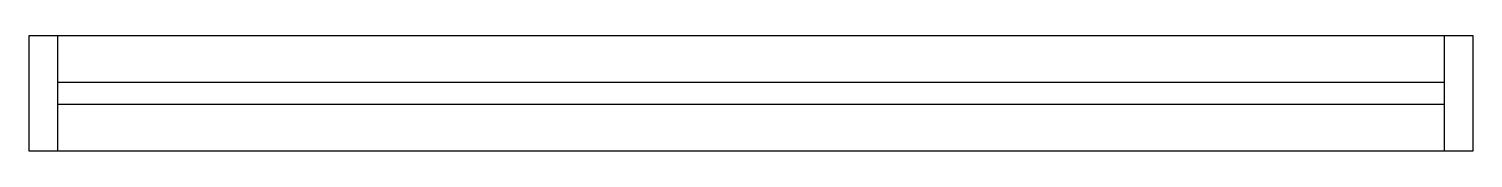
# Model space of a CAD drawing. Extents: x -863.69 to -862.69, y 498.54 to 498.62.
import ezdxf

# ---------------------------------------------------------------- set-up
doc = ezdxf.new("R2010")
doc.units = 0
doc.header["$LTSCALE"] = 50
doc.header["$MEASUREMENT"] = 0
doc.layers.add('A-PEÇAS', color=2, linetype='CONTINUOUS')
doc.layers.add('P-PEÇAS', color=2, linetype='CONTINUOUS')

# ---------------------------------------------------------------- blocks, each defined once
blk = doc.blocks.new('A-2932')
at = {"layer": 'P-PEÇAS', "color": 1}
for p, q in [((0.98, 0.08), (0.02, 0.08)), ((0.98, 0.0475), (0.02, 0.0475)), ((0.02, 0.0325), (0.98, 0.0325)), ((0.02, 0), (0.98, 0))]:
    blk.add_line(p, q, dxfattribs=at)
at = {"layer": 'P-PEÇAS'}
for points in [[(0, 0), (0.02, 0), (0.02, 0.08), (0, 0.08)], [(0.98, 0), (1, 0), (1, 0.08), (0.98, 0.08)]]:
    blk.add_lwpolyline(points, close=True, dxfattribs=at)

msp = doc.modelspace()

# ---------------------------------------------------------------- block references
at = {"layer": 'A-PEÇAS'}
msp.add_blockref('A-2932', (-863.6939, 498.5398), dxfattribs=at)

doc.saveas('drawing.dxf')
